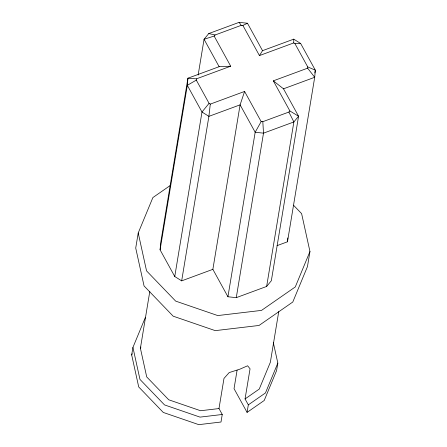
<?xml version="1.0" encoding="UTF-8"?>
<svg xmlns="http://www.w3.org/2000/svg" width="447" height="447" viewBox="0 0 447 447"><rect width="100%" height="100%" fill="white"/><g stroke="black" fill="none" stroke-linecap="round" stroke-linejoin="round"><path stroke-width="0.67" d="M230.708 66.195L196.412 78.856L196.3 80.114L209.073 103.346L210.291 104.112L244.593 91.445L240.1 104.838L212.867 269.34L181.666 280.861L174.755 276.52L160.082 249.834L160.697 242.715L187.93 78.214L219.131 66.692L230.708 66.195L214.141 36.051L215.152 34.978L241.224 25.35L242.877 25.44L247.465 23.25L262.534 50.667L259.45 55.584L242.877 25.44M277.073 245.638L287.471 241.793L287.807 237.916M287.471 241.793L314.705 77.292L307.631 68.173L307.737 66.916L294.97 43.683L293.746 42.918L259.45 55.584M210.291 104.112L208.9 116.354L181.666 280.861M170.62 185.248L152.885 197.563L138.218 232.982L135.72 248.046L144.057 285.946L173.173 316.18L215.258 330.64L259.042 325.455L292.791 302.016L307.458 266.602L309.955 251.532L301.613 213.632L293.5 205.207M273.335 342.676L277.827 363.087L276.581 370.619L264.199 400.501L247.079 412.391L248.325 404.859L245.062 398.931L250.052 368.797L247.61 365.775L239.95 369.144L229.177 372.586L223.981 378.425L218.991 408.558L222.248 414.486L221.002 422.018L198.786 424.65L163.278 412.447L138.715 386.946L131.681 354.963L132.927 347.431L145.309 317.549M218.991 408.558L200.586 410.737L168.742 399.791L146.711 376.916L140.403 348.241L149.812 291.394M160.082 249.834L187.315 85.332L187.93 78.214L196.412 78.856M198.138 75.068L204.061 39.275L208.76 33.564L239.128 22.35L247.465 23.25M174.755 276.52L201.988 112.018L209.073 103.346M307.631 68.173L273.329 80.84L283.504 88.813L298.574 116.231L271.34 280.733L266.641 286.449L236.273 297.657L227.936 296.758L255.17 132.256L261.16 121.59L244.593 91.445M236.273 297.657L263.507 133.156L262.814 121.679L288.885 112.057L289.896 110.979L273.329 80.84M237.1 370.183L234.038 388.672L247.079 412.391M266.641 286.449L293.875 121.942L298.574 116.231L289.896 110.979M314.861 72.928L315.319 70.173L300.652 43.488L293.74 39.152L262.534 50.667M278.744 311.598L270.351 362.277L259.249 389.074L245.062 398.931M131.681 354.963L132.195 353.722M140.403 348.241L140.934 346.961M309.955 251.532L295.283 286.946L261.534 310.391L217.75 315.571L175.665 301.11L146.555 270.882L138.218 232.982M277.827 363.087L265.451 392.963L248.325 404.859M196.3 80.114L187.315 85.332L201.988 112.018L208.9 116.354L240.1 104.838L255.17 132.256L263.507 133.156L293.875 121.942L288.885 112.057M283.504 88.813L314.705 77.292L315.319 70.173L307.737 66.916M214.141 36.051L204.061 39.275L219.131 66.692M222.248 414.486L200.032 417.118L164.524 404.915L139.961 379.408L132.927 347.431M294.97 43.683L300.652 43.488M261.16 121.59L262.814 121.679M208.76 33.564L215.152 34.978M239.128 22.35L241.224 25.35M212.867 269.34L227.936 296.758M293.74 39.152L293.746 42.918"/></g></svg>
